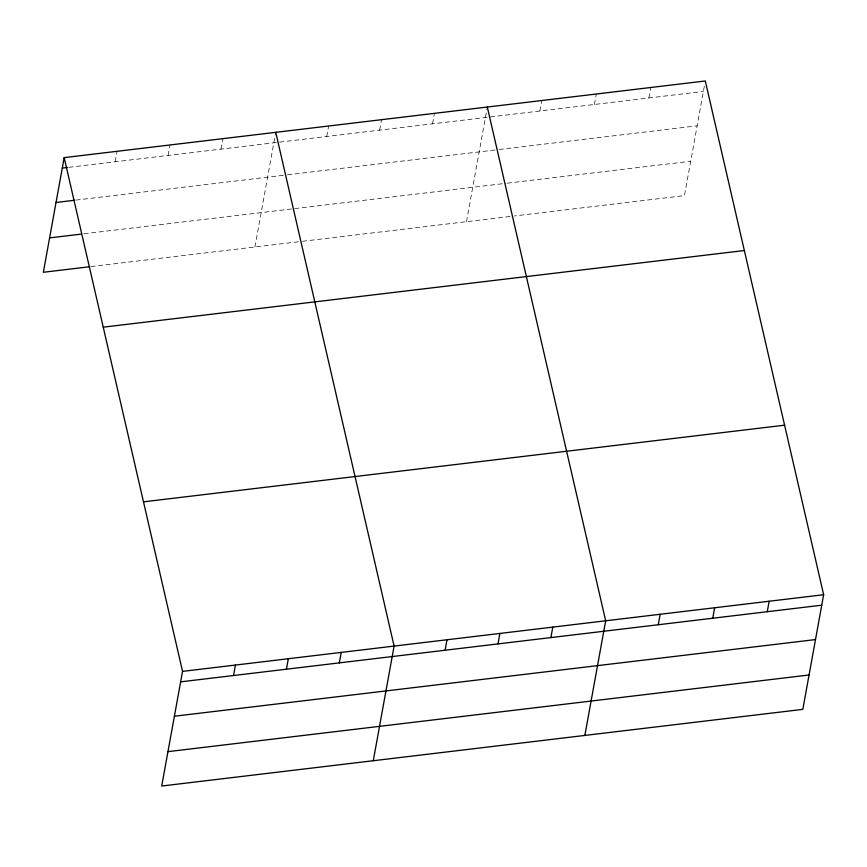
<?xml version="1.0" encoding="UTF-8"?>
<svg xmlns="http://www.w3.org/2000/svg" width="867" height="867" viewBox="0 0 867 867"><rect width="100%" height="100%" fill="white"/><g stroke="black" fill="none" stroke-linecap="round" stroke-linejoin="round"><path stroke-width="0.65" stroke-dasharray="4.33 3.25" d="M115.17 161.782L117.078 151.313M168.068 155.453L169.965 144.984M220.955 149.135L222.862 138.666M254.92 246.976L275.749 132.337M326.74 136.487L328.636 126.018M379.627 130.158L381.534 119.689M432.525 123.84L434.421 113.371M466.479 221.681L487.081 108.353M539.903 110.998L541.81 100.529M594.394 104.484L596.301 94.015M648.895 97.96L650.792 87.491M704.34 86.212L684.453 195.617L514.326 215.959M68.894 167.309L703.386 91.447M75.862 200.104L286.11 174.971M287.432 174.809L497.766 149.666M499.099 149.503L697.144 125.823M83.98 233.787L505.96 183.327M507.282 183.175L690.706 161.24M90.948 266.581L301.196 241.449M302.518 241.286L513.004 216.121"/><path stroke-width="1.3" d="M64.18 157.631L182.547 671.383L161.706 786.022L802.82 709.369L823.65 594.729L705.294 80.978L64.18 157.631L43.35 272.271L89.626 266.743M233.537 675.523L235.434 665.054M286.424 669.205L288.332 658.736M339.311 662.876L341.219 652.407M373.276 760.727L394.106 646.088L275.749 132.337M445.096 650.228L447.004 639.759M497.994 643.91L499.891 633.441M550.881 637.581L552.778 627.112M584.846 735.433L605.675 620.794L487.308 107.042M658.27 624.739L660.166 614.269M712.761 618.225L714.657 607.756M767.252 611.712L769.159 601.243M62.283 168.1L67.572 167.472M56.03 202.477L74.54 200.266M49.592 237.894L81.335 234.101M103.238 327.173L744.352 250.52M143.489 501.841L784.592 425.188M182.547 671.383L823.65 594.729M180.639 681.852L821.743 605.199M174.397 716.229L815.5 639.575M167.96 751.646L809.063 674.992"/></g></svg>
